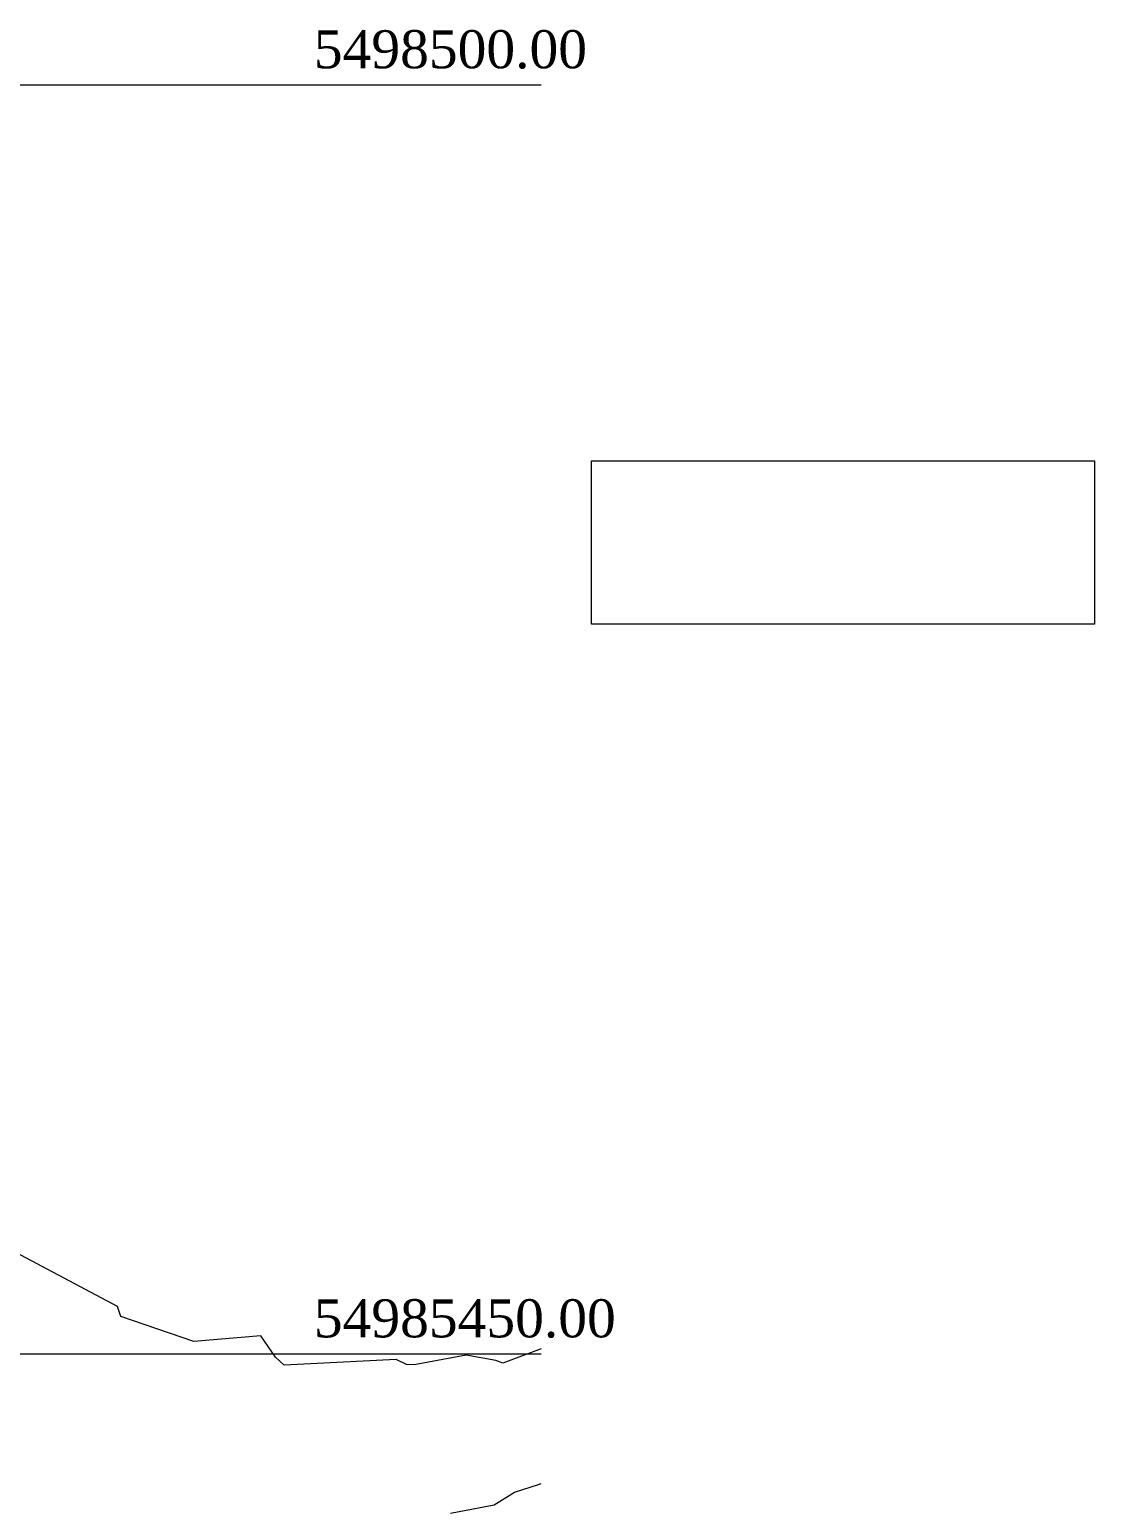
# Model space of a CAD drawing. Header units: metres. Extents: x -207 to 292, y -187 to 169.
# Drawn here: x 220.4 to 262.3, y -37.2 to 21.1 of the extents above; entities that cross this region are included whole.
import ezdxf

# ---------------------------------------------------------------- set-up
doc = ezdxf.new("R2010")
doc.units = ezdxf.units.M
doc.linetypes.add('Dash_2_', pattern=[0.00635, 0.003175, -0.003175])
for name, color, linetype, lineweight in [('C-TOPO-MAJR', 7, 'Continuous', 35), ('C-TOPO-MINR', 7, 'Continuous', 9), ('G-ANNO-REFR', 7, 'Dash_2_', 9), ('grilla', 7, 'Continuous', 9)]:
    doc.layers.add(name, color=color, linetype=linetype, lineweight=lineweight)
doc.layers.add('PR10-ARQ-PL-001-Emplazamiento-C-1_dwg', color=7, linetype='Continuous', lineweight=9, true_color=0x767676)
doc.layers.add('TEXTO', color=5, linetype='Continuous', lineweight=9, true_color=0x0000ff)
doc.styles.add('Times New Roman_2', font='times.ttf', dxfattribs={"height": 1.5})
picture_1 = doc.add_image_def('image1.jpg', size_in_pixel=(1699, 552))

# ---------------------------------------------------------------- blocks, each defined once
blk = doc.blocks.new('PR10-ARQ-PL-001-Emplazamiento-C-1_dwg-674643-PLANTA EMPLAZAMIENTO ACTUALIZADO')
at = {"layer": 'C-TOPO-MAJR', "color": 1, "lineweight": 9, "true_color": 0xff0000, "flags": 128}
blk.add_lwpolyline([(240.531, -30.879), (239.014, -31.45), (238.744, -31.343), (237.576, -31.123), (235.522, -31.509), (235.227, -31.5), (234.82, -31.304), (230.407, -31.523), (230.059, -31.211), (229.481, -30.365), (226.848, -30.592), (223.965, -29.608), (223.844, -29.215), (218.953, -26.627)], dxfattribs=at)
at = {"layer": 'C-TOPO-MINR', "color": 9, "true_color": 0xc0c0c0, "flags": 128}
blk.add_lwpolyline([(236.956, -37.353), (238.682, -37.028), (239.477, -36.524), (240.425, -36.228), (240.531, -36.188)], dxfattribs=at)
at = {"layer": 'grilla'}
for p, q in [((-14.071, 18.918), (240.531, 18.918)), ((-207.182, -31.082), (240.531, -31.082))]:
    blk.add_line(p, q, dxfattribs=at)
at = {"layer": 'TEXTO', "color": 7, "char_height": 1.5, "attachment_point": 1, "line_spacing_factor": 1.029793, "style": 'Times New Roman_2'}
for s, insert, width in [('5498500.00', (231.575, 21.073), 12.88967), ('54985450.00', (231.575, -28.927), 14.24647)]:
    blk.add_mtext(s, dxfattribs=dict(at, insert=insert, width=width))

msp = doc.modelspace()

# ---------------------------------------------------------------- linework, layer by layer
at = {"layer": 'C-TOPO-MAJR', "color": 1, "lineweight": 9, "true_color": 0xff0000, "flags": 128}
msp.add_lwpolyline([(240.531, -30.879), (239.014, -31.45), (238.744, -31.343), (237.576, -31.123), (235.522, -31.509), (235.227, -31.5), (234.82, -31.304), (230.407, -31.523), (230.059, -31.211), (229.481, -30.365), (226.848, -30.592), (223.965, -29.608), (223.844, -29.215), (218.953, -26.627)], dxfattribs=at)
at = {"layer": 'C-TOPO-MINR', "color": 9, "true_color": 0xc0c0c0, "flags": 128}
msp.add_lwpolyline([(236.956, -37.353), (238.682, -37.028), (239.477, -36.524), (240.425, -36.228), (240.531, -36.188)], dxfattribs=at)

# ---------------------------------------------------------------- block references
at = {"layer": 'PR10-ARQ-PL-001-Emplazamiento-C-1_dwg', "color": 7}
msp.add_blockref('PR10-ARQ-PL-001-Emplazamiento-C-1_dwg-674643-PLANTA EMPLAZAMIENTO ACTUALIZADO', (0, 0), dxfattribs=at)

# ---------------------------------------------------------------- pictures from other files: only their frames are drawn
at = {"layer": 'G-ANNO-REFR'}
image = msp.add_image(picture_1, insert=(242.513, -2.331), size_in_units=(19.812, 6.437), dxfattribs=at)
image.dxf.flags = 7

doc.saveas('drawing.dxf')
